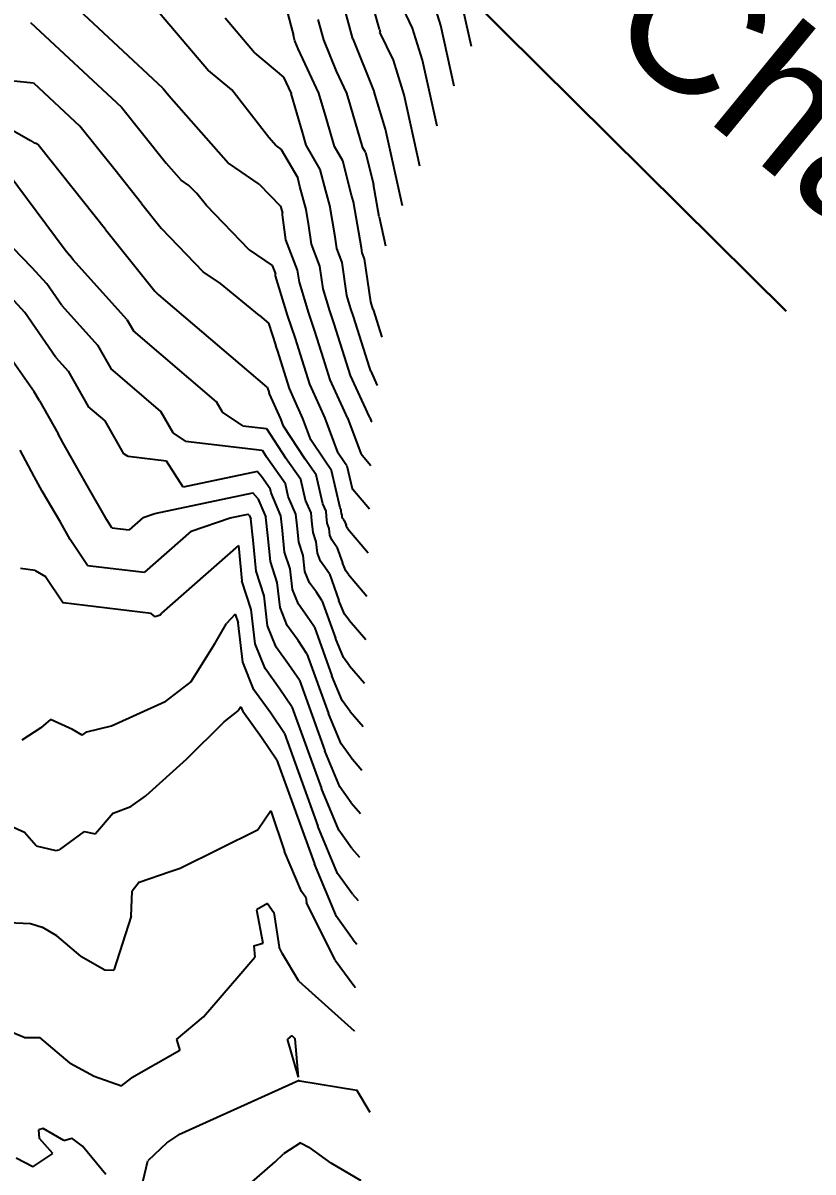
# Model space of a CAD drawing. Header units: metres. Extents: x -1120501 to 1198934, y -4928884 to 66998.
# Drawn here: x -983.9 to -816.8, y 1068.1 to 1310.9 of the extents above; entities that cross this region are included whole.
import ezdxf

# ---------------------------------------------------------------- set-up
doc = ezdxf.new("R2010")
doc.units = ezdxf.units.M
doc.layers.add('Cross Sections', color=10, linetype='Continuous')
doc.layers.add('SURF2CONTOURS', color=7, linetype='Continuous', lineweight=0)
doc.styles.add('DEFAULT', font='arial.ttf', dxfattribs={"height": 28.222222})

msp = doc.modelspace()

# ---------------------------------------------------------------- linework, layer by layer
at = {"color": 7, "lineweight": 0}
msp.add_circle((-684.64, 190.5), 66807.04, dxfattribs=at)
at = {"layer": 'Cross Sections', "linetype": 'Continuous', "lineweight": 30}
msp.add_line((-822.5, 1250.02), (-1142.29, 1566.62), dxfattribs=at)
at = {"layer": 'SURF2CONTOURS', "color": 2, "linetype": 'Continuous', "lineweight": -3}
for p, q in [((-954.33, 1297.14, 288.5), (-975.53, 1316.91, 288.5)), ((-908.53, 1309.61, 291.5), (-911.01, 1318.58, 291.5)), ((-895.55, 1310.38, 292.5), (-897.46, 1316.63, 292.5)), ((-934.94, 1304.65, 289.5), (-941.15, 1311.93, 289.5)), ((-920.29, 1307.38, 290.5), (-921.48, 1311.69, 290.5)), ((-908.53, 1309.61, 291.5), (-908.46, 1309.31, 291.5)), ((-908.46, 1309.31, 291.5), (-908.41, 1309.18, 291.5)), ((-908.41, 1309.18, 291.5), (-908.42, 1308.99, 291.5)), ((-892.71, 1297.56, 292.5), (-895.55, 1310.38, 292.5)), ((-917.63, 1300.78, 290.5), (-920.29, 1307.38, 290.5)), ((-905.57, 1303.11, 291.5), (-908.42, 1308.99, 291.5)), ((-934.94, 1304.65, 289.5), (-928.82, 1299.5, 289.5)), ((-903.33, 1295.77, 291.5), (-905.57, 1303.11, 291.5)), ((-928.82, 1299.5, 289.5), (-927.19, 1296.03, 289.5)), ((-915.45, 1296.13, 290.5), (-917.63, 1300.78, 290.5)), ((-985.91, 1298.71, 287.5), (-981.71, 1298.27, 287.5)), ((-981.71, 1298.27, 287.5), (-971.93, 1289.15, 287.5)), ((-954.33, 1297.14, 288.5), (-953.12, 1295.63, 288.5)), ((-953.12, 1295.63, 288.5), (-940.43, 1281.33, 288.5)), ((-924.82, 1287.87, 289.5), (-927.19, 1296.03, 289.5)), ((-914.67, 1293.46, 290.5), (-915.45, 1296.13, 290.5)), ((-899.99, 1280.7, 291.5), (-903.33, 1295.77, 291.5)), ((-912.04, 1284.56, 290.5), (-914.67, 1293.46, 290.5)), ((-964.45, 1279.79, 287.5), (-971.93, 1289.15, 287.5)), ((-924, 1285.12, 289.5), (-924.82, 1287.87, 289.5)), ((-921.05, 1279.98, 289.5), (-924, 1285.12, 289.5)), ((-911.5, 1283.62, 290.5), (-912.04, 1284.56, 290.5)), ((-911.5, 1283.62, 290.5), (-909.76, 1276.81, 290.5)), ((-934.01, 1276.86, 288.5), (-940.43, 1281.33, 288.5)), ((-987.06, 1279.17, 286.5), (-975, 1262.96, 286.5)), ((-958.86, 1272.79, 287.5), (-964.45, 1279.79, 287.5)), ((-919.89, 1275.47, 289.5), (-921.05, 1279.98, 289.5)), ((-934.01, 1276.86, 288.5), (-929.46, 1272.19, 288.5)), ((-919.05, 1272.35, 289.5), (-919.89, 1275.47, 289.5)), ((-908.62, 1269.96, 290.5), (-909.76, 1276.81, 290.5)), ((-958.86, 1272.79, 287.5), (-954.71, 1267.59, 287.5)), ((-929.46, 1272.19, 288.5), (-929.07, 1270.74, 288.5)), ((-929.01, 1270.39, 288.5), (-929.07, 1270.74, 288.5)), ((-928.31, 1265.13, 288.5), (-929.01, 1270.39, 288.5)), ((-917.89, 1265.74, 289.5), (-919.05, 1272.35, 289.5)), ((-908.62, 1269.96, 290.5), (-907.27, 1263.85, 290.5)), ((-954.71, 1267.59, 287.5), (-945.79, 1258.32, 287.5)), ((-917.57, 1263.29, 289.5), (-917.89, 1265.74, 289.5)), ((-925.84, 1258.71, 288.5), (-928.31, 1265.13, 288.5)), ((-916.42, 1260.3, 289.5), (-917.57, 1263.29, 289.5)), ((-975, 1262.96, 286.5), (-974.06, 1261.77, 286.5)), ((-973.32, 1260.85, 286.5), (-974.06, 1261.77, 286.5)), ((-961.95, 1248.26, 286.5), (-973.32, 1260.85, 286.5)), ((-942.16, 1255.85, 287.5), (-945.79, 1258.32, 287.5)), ((-925.46, 1256.14, 288.5), (-925.84, 1258.71, 288.5)), ((-915.41, 1253.36, 289.5), (-916.42, 1260.3, 289.5)), ((-983.58, 1249.73, 285.5), (-990.13, 1256.89, 285.5)), ((-933.91, 1249.1, 287.5), (-942.16, 1255.85, 287.5)), ((-923.49, 1249.61, 288.5), (-925.46, 1256.14, 288.5)), ((-914.55, 1250.52, 289.5), (-915.41, 1253.36, 289.5)), ((-977.02, 1240.26, 285.5), (-983.58, 1249.73, 285.5)), ((-933.91, 1249.1, 287.5), (-932.03, 1247.5, 287.5)), ((-922.21, 1245.78, 288.5), (-923.49, 1249.61, 288.5)), ((-913.99, 1248.86, 289.5), (-914.55, 1250.52, 289.5)), ((-910.65, 1238.21, 289.5), (-913.99, 1248.86, 289.5)), ((-961.95, 1248.26, 286.5), (-960.59, 1245.88, 286.5)), ((-932.03, 1247.5, 287.5), (-930.43, 1242.71, 287.5)), ((-942.97, 1230.84, 286.5), (-960.59, 1245.88, 286.5)), ((-920.39, 1239.98, 288.5), (-922.21, 1245.78, 288.5)), ((-930.13, 1241.76, 287.5), (-930.43, 1242.71, 287.5)), ((-927.58, 1233.66, 287.5), (-930.13, 1241.76, 287.5)), ((-977.02, 1240.26, 285.5), (-974.37, 1237.33, 285.5)), ((-918.98, 1235.52, 288.5), (-920.39, 1239.98, 288.5)), ((-974.37, 1237.33, 285.5), (-970.12, 1229.86, 285.5)), ((-910.38, 1237.37, 289.5), (-910.65, 1238.21, 289.5)), ((-910.38, 1237.37, 289.5), (-908.98, 1234.32, 289.5)), ((-915.93, 1228.89, 288.5), (-918.98, 1235.52, 288.5)), ((-926.5, 1231.31, 287.5), (-927.58, 1233.66, 287.5)), ((-966.59, 1226.85, 285.5), (-970.12, 1229.86, 285.5)), ((-941.72, 1228.66, 286.5), (-942.97, 1230.84, 286.5)), ((-924.71, 1227.34, 287.5), (-926.5, 1231.31, 287.5)), ((-962.58, 1219.87, 285.5), (-966.59, 1226.85, 285.5)), ((-937.45, 1225.78, 286.5), (-941.72, 1228.66, 286.5)), ((-923.04, 1222.85, 287.5), (-924.71, 1227.34, 287.5)), ((-915.29, 1227.47, 288.5), (-915.93, 1228.89, 288.5)), ((-915.29, 1227.47, 288.5), (-912.49, 1219.94, 288.5)), ((-937.45, 1225.78, 286.5), (-932.44, 1225.2, 286.5)), ((-932.44, 1225.2, 286.5), (-928.39, 1219.05, 286.5)), ((-920.17, 1218.49, 287.5), (-923.04, 1222.85, 287.5)), ((-981.61, 1215.05, 284.5), (-984.56, 1220.63, 284.5)), ((-961.69, 1219.27, 285.5), (-962.58, 1219.87, 285.5)), ((-912.22, 1219.53, 288.5), (-912.49, 1219.94, 288.5)), ((-910.37, 1217.36, 288.5), (-912.22, 1219.53, 288.5)), ((-953.6, 1218.33, 285.5), (-961.69, 1219.27, 285.5)), ((-950.07, 1212.82, 285.5), (-953.6, 1218.33, 285.5)), ((-925.18, 1214.45, 286.5), (-928.39, 1219.05, 286.5)), ((-918.68, 1216.36, 287.5), (-920.17, 1218.49, 287.5)), ((-979.87, 1211.98, 284.5), (-981.61, 1215.05, 284.5)), ((-934.33, 1216.12, 285.5), (-950.07, 1212.82, 285.5)), ((-934.33, 1216.12, 285.5), (-933.5, 1215.14, 285.5)), ((-933.5, 1215.14, 285.5), (-931.68, 1212.53, 285.5)), ((-924.15, 1210.04, 286.5), (-925.18, 1214.45, 286.5)), ((-916.84, 1208.48, 287.5), (-918.68, 1216.36, 287.5)), ((-931.46, 1211.6, 285.5), (-931.68, 1212.53, 285.5)), ((-976.04, 1205.43, 284.5), (-979.87, 1211.98, 284.5)), ((-929.38, 1206.77, 285.5), (-931.46, 1211.6, 285.5)), ((-923.01, 1207.39, 286.5), (-924.15, 1210.04, 286.5)), ((-922.82, 1205.68, 286.5), (-923.01, 1207.39, 286.5)), ((-916.64, 1208.02, 287.5), (-916.84, 1208.48, 287.5)), ((-916.61, 1207.72, 287.5), (-916.64, 1208.02, 287.5)), ((-916.56, 1207.28, 287.5), (-916.61, 1207.72, 287.5)), ((-916.45, 1206.93, 287.5), (-916.56, 1207.28, 287.5)), ((-973.94, 1201.72, 284.5), (-976.04, 1205.43, 284.5)), ((-948.38, 1203.5, 284.5), (-940.14, 1206.3, 284.5)), ((-940.14, 1206.3, 284.5), (-936.27, 1207.11, 284.5)), ((-936.07, 1206.88, 284.5), (-936.27, 1207.11, 284.5)), ((-936.07, 1206.88, 284.5), (-935.76, 1206.15, 284.5)), ((-935.26, 1201.61, 284.5), (-935.76, 1206.15, 284.5)), ((-929.04, 1203.64, 285.5), (-929.38, 1206.77, 285.5)), ((-922.58, 1203.2, 286.5), (-922.82, 1205.68, 286.5)), ((-916.4, 1206.51, 287.5), (-916.45, 1206.93, 287.5)), ((-916.28, 1206.21, 287.5), (-916.4, 1206.51, 287.5)), ((-916.1, 1205.96, 287.5), (-916.28, 1206.21, 287.5)), ((-915.96, 1205.74, 287.5), (-916.1, 1205.96, 287.5)), ((-915.96, 1205.74, 287.5), (-915.6, 1204.75, 287.5)), ((-915.38, 1204.24, 287.5), (-915.6, 1204.75, 287.5)), ((-948.38, 1203.5, 284.5), (-958.21, 1194.86, 284.5)), ((-928.6, 1199.11, 285.5), (-929.04, 1203.64, 285.5)), ((-921.94, 1201.23, 286.5), (-922.58, 1203.2, 286.5)), ((-915.22, 1204.02, 287.5), (-915.38, 1204.24, 287.5)), ((-915.22, 1204.02, 287.5), (-910.91, 1198.97, 287.5)), ((-970.28, 1196.29, 284.5), (-973.94, 1201.72, 284.5)), ((-934.62, 1195.03, 284.5), (-935.26, 1201.61, 284.5)), ((-921.67, 1198.85, 286.5), (-921.94, 1201.23, 286.5)), ((-927.43, 1195.54, 285.5), (-928.6, 1199.11, 285.5)), ((-920.98, 1197.14, 286.5), (-921.67, 1198.85, 286.5)), ((-970.28, 1196.29, 284.5), (-958.21, 1194.86, 284.5)), ((-932.92, 1189.84, 284.5), (-934.62, 1195.03, 284.5)), ((-926.93, 1191.18, 285.5), (-927.43, 1195.54, 285.5)), ((-919.96, 1195.73, 286.5), (-920.98, 1197.14, 286.5)), ((-919.13, 1194.49, 286.5), (-919.96, 1195.73, 286.5)), ((-919.13, 1194.49, 286.5), (-917.09, 1188.85, 286.5)), ((-925.68, 1188.08, 285.5), (-926.93, 1191.18, 285.5)), ((-932.19, 1183.52, 284.5), (-932.92, 1189.84, 284.5)), ((-923.81, 1185.5, 285.5), (-925.68, 1188.08, 285.5)), ((-915.89, 1185.97, 286.5), (-917.09, 1188.85, 286.5)), ((-939.02, 1186, 283.5), (-940.87, 1184.01, 283.5)), ((-939.02, 1186, 283.5), (-938.4, 1184.14, 283.5)), ((-922.29, 1183.24, 285.5), (-923.81, 1185.5, 285.5)), ((-914.97, 1184.72, 286.5), (-915.89, 1185.97, 286.5)), ((-943.28, 1179.85, 283.5), (-940.87, 1184.01, 283.5)), ((-937.46, 1175.86, 283.5), (-938.4, 1184.14, 283.5)), ((-930.38, 1179.01, 284.5), (-932.19, 1183.52, 284.5)), ((-922.29, 1183.24, 285.5), (-918.58, 1172.95, 285.5)), ((-914.97, 1184.72, 286.5), (-911.44, 1180.59, 286.5)), ((-947.29, 1173.4, 283.5), (-943.28, 1179.85, 283.5)), ((-927.67, 1175.27, 284.5), (-930.38, 1179.01, 284.5)), ((-935.08, 1169.95, 283.5), (-937.46, 1175.86, 283.5)), ((-948.35, 1171.75, 283.5), (-947.29, 1173.4, 283.5)), ((-925.46, 1171.99, 284.5), (-927.67, 1175.27, 284.5)), ((-948.35, 1171.75, 283.5), (-953.85, 1167.5, 283.5)), ((-925.46, 1171.99, 284.5), (-920.07, 1157.06, 284.5)), ((-916.39, 1167.71, 285.5), (-918.58, 1172.95, 285.5)), ((-931.52, 1165.03, 283.5), (-935.08, 1169.95, 283.5)), ((-965.19, 1162.39, 283.5), (-953.85, 1167.5, 283.5)), ((-914.73, 1165.41, 285.5), (-916.39, 1167.71, 285.5)), ((-978.14, 1163.74, 283.5), (-980.19, 1161.97, 283.5)), ((-973.45, 1161.57, 283.5), (-978.14, 1163.74, 283.5)), ((-928.63, 1160.74, 283.5), (-931.52, 1165.03, 283.5)), ((-914.73, 1165.41, 285.5), (-911.98, 1162.2, 285.5)), ((-980.19, 1161.97, 283.5), (-984.18, 1159.36, 283.5)), ((-971.42, 1160.42, 283.5), (-973.45, 1161.57, 283.5)), ((-971.42, 1160.42, 283.5), (-970.46, 1161.09, 283.5)), ((-970.46, 1161.09, 283.5), (-965.19, 1162.39, 283.5)), ((-928.63, 1160.74, 283.5), (-921.56, 1141.16, 283.5)), ((-916.9, 1149.44, 284.5), (-920.07, 1157.06, 284.5)), ((-914.48, 1146.11, 284.5), (-916.9, 1149.44, 284.5)), ((-931.48, 1144.38, 282.5), (-934.22, 1140.45, 282.5)), ((-931.48, 1144.38, 282.5), (-928.61, 1135.77, 282.5)), ((-914.48, 1146.11, 284.5), (-912.51, 1143.82, 284.5)), ((-950.72, 1132.29, 282.5), (-934.22, 1140.45, 282.5)), ((-917.4, 1131.17, 283.5), (-921.56, 1141.16, 283.5)), ((-925.01, 1127.38, 282.5), (-928.61, 1135.77, 282.5)), ((-952.79, 1131.58, 282.5), (-950.72, 1132.29, 282.5)), ((-959.36, 1129.34, 282.5), (-952.79, 1131.58, 282.5)), ((-914.23, 1126.81, 283.5), (-917.4, 1131.17, 283.5)), ((-961.04, 1122.13, 282.5), (-960.87, 1127.39, 282.5)), ((-959.36, 1129.34, 282.5), (-960.87, 1127.39, 282.5)), ((-924.1, 1126.1, 282.5), (-925.01, 1127.38, 282.5)), ((-924.1, 1126.1, 282.5), (-923.94, 1125, 282.5)), ((-917.99, 1112.99, 282.5), (-923.94, 1125, 282.5)), ((-914.23, 1126.81, 283.5), (-913.05, 1125.43, 283.5)), ((-961.04, 1122.13, 282.5), (-964.72, 1110.7, 282.5)), ((-987, 1120.83, 282.5), (-982.34, 1120.58, 282.5)), ((-982.34, 1120.58, 282.5), (-979.86, 1119.82, 282.5)), ((-976.78, 1117.96, 282.5), (-979.86, 1119.82, 282.5)), ((-971.7, 1113.69, 282.5), (-976.78, 1117.96, 282.5)), ((-971.7, 1113.69, 282.5), (-966.66, 1110.79, 282.5)), ((-917.96, 1112.94, 282.5), (-917.99, 1112.99, 282.5)), ((-917.96, 1112.94, 282.5), (-917.87, 1112.86, 282.5)), ((-917.87, 1112.86, 282.5), (-913.98, 1107.5, 282.5)), ((-966.66, 1110.79, 282.5), (-964.72, 1110.7, 282.5)), ((-913.98, 1107.5, 282.5), (-913.58, 1107.04, 282.5)), ((-927.08, 1096.9, 281.5), (-928.01, 1096.13, 281.5)), ((-925.66, 1088.13, 281.5), (-928.01, 1096.13, 281.5)), ((-927.08, 1096.9, 281.5), (-926.36, 1096.2, 281.5)), ((-925.66, 1088.13, 281.5), (-926.36, 1096.2, 281.5)), ((-925.54, 1087.4, 281.5), (-950.96, 1075.9, 281.5)), ((-925.54, 1087.4, 281.5), (-925.39, 1087.36, 281.5)), ((-925.39, 1087.36, 281.5), (-913.35, 1085.37, 281.5)), ((-910.51, 1080.62, 281.5), (-913.35, 1085.37, 281.5)), ((-979.65, 1077.26, 281.5), (-980.59, 1076.99, 281.5)), ((-980.44, 1075.17, 281.5), (-980.59, 1076.99, 281.5)), ((-975.32, 1074.71, 281.5), (-979.65, 1077.26, 281.5)), ((-977.65, 1071.97, 281.5), (-980.44, 1075.17, 281.5)), ((-975.32, 1074.71, 281.5), (-973.63, 1075.21, 281.5)), ((-971.34, 1073.49, 281.5), (-973.63, 1075.21, 281.5)), ((-953.54, 1074.24, 281.5), (-957.51, 1070.45, 281.5)), ((-953.54, 1074.24, 281.5), (-950.96, 1075.9, 281.5)), ((-981.87, 1069.14, 281.5), (-977.65, 1071.97, 281.5)), ((-966.42, 1067.54, 281.5), (-971.34, 1073.49, 281.5)), ((-981.87, 1069.14, 281.5), (-985.37, 1070.99, 281.5)), ((-959.2, 1063.32, 281.5), (-957.51, 1070.45, 281.5))]:
    msp.add_line(p, q, dxfattribs=at)
at = {"layer": 'SURF2CONTOURS', "color": 4, "linetype": 'Continuous', "lineweight": -3}
for p, q in [((-889.07, 1305.98, 293), (-891.66, 1317.68, 293)), ((-914.17, 1307.57, 291), (-916.24, 1315.11, 291)), ((-901.52, 1309.87, 292), (-904.15, 1315.31, 292)), ((-955.06, 1313.06, 289), (-944.7, 1300.91, 289)), ((-928.16, 1313.89, 290), (-926.72, 1308.27, 290)), ((-982.34, 1311.05, 288), (-963.13, 1293.15, 288)), ((-899.44, 1303.07, 292), (-901.52, 1309.87, 292)), ((-926.42, 1307.18, 290), (-926.72, 1308.27, 290)), ((-925.74, 1305.5, 290), (-926.42, 1307.18, 290)), ((-914.17, 1307.57, 291), (-909.72, 1296.54, 291)), ((-921.32, 1296.08, 290), (-925.74, 1305.5, 290)), ((-896.35, 1289.13, 292), (-899.44, 1303.07, 292)), ((-1009.88, 1301.75, 287), (-982.36, 1286.06, 287)), ((-939.79, 1296.79, 289), (-944.7, 1300.91, 289)), ((-931.93, 1286.71, 289), (-939.79, 1296.79, 289)), ((-919.75, 1290.66, 290), (-921.32, 1296.08, 290)), ((-909.72, 1296.54, 291), (-909.63, 1296.35, 291)), ((-907.22, 1288.46, 291), (-909.63, 1296.35, 291)), ((-963.13, 1293.15, 288), (-953.64, 1281.27, 288)), ((-918.02, 1284.84, 290), (-919.75, 1290.66, 290)), ((-903.63, 1272.27, 291), (-907.22, 1288.46, 291)), ((-982.36, 1286.06, 287), (-981.51, 1285.52, 287)), ((-981.45, 1285.62, 287), (-981.51, 1285.52, 287)), ((-981.45, 1285.62, 287), (-981.24, 1285.51, 287)), ((-981.24, 1285.51, 287), (-981.09, 1285.49, 287)), ((-981.09, 1285.49, 287), (-980.73, 1285.16, 287)), ((-980.46, 1284.82, 287), (-980.73, 1285.16, 287)), ((-930.4, 1284.99, 289), (-931.93, 1286.71, 289)), ((-930.4, 1284.99, 289), (-929.31, 1284.22, 289)), ((-966.46, 1267.28, 287), (-980.46, 1284.82, 287)), ((-929.31, 1284.22, 289), (-925.82, 1278.17, 289)), ((-916.28, 1281.8, 290), (-918.02, 1284.84, 290)), ((-953.64, 1281.27, 288), (-950.45, 1277.68, 288)), ((-914.42, 1274.56, 290), (-916.28, 1281.8, 290)), ((-948.84, 1276.55, 288), (-950.45, 1277.68, 288)), ((-925.36, 1276.37, 289), (-925.82, 1278.17, 289)), ((-947.19, 1274.86, 288), (-948.84, 1276.55, 288)), ((-924.06, 1271.54, 289), (-925.36, 1276.37, 289)), ((-945.09, 1272.33, 288), (-947.19, 1274.86, 288)), ((-914.04, 1273.15, 290), (-914.42, 1274.56, 290)), ((-912.34, 1263.42, 290), (-914.04, 1273.15, 290)), ((-936.08, 1262.97, 288), (-945.09, 1272.33, 288)), ((-923.45, 1268.07, 289), (-924.06, 1271.54, 289)), ((-922.94, 1264.21, 289), (-923.45, 1268.07, 289)), ((-966.46, 1267.28, 287), (-956.06, 1254.26, 287)), ((-982.08, 1259.22, 286), (-986.01, 1263.32, 286)), ((-921.13, 1259.5, 289), (-922.94, 1264.21, 289)), ((-912.2, 1262.37, 290), (-912.34, 1263.42, 290)), ((-936.08, 1262.97, 288), (-931.22, 1259.66, 288)), ((-911.71, 1261.1, 290), (-912.2, 1262.37, 290)), ((-910.38, 1251.98, 290), (-911.71, 1261.1, 290)), ((-978.92, 1255.77, 286), (-982.08, 1259.22, 286)), ((-931.22, 1259.66, 288), (-930.55, 1257.91, 288)), ((-920.43, 1254.75, 289), (-921.13, 1259.5, 289)), ((-975.75, 1251.2, 286), (-978.92, 1255.77, 286)), ((-930.49, 1257.52, 288), (-930.55, 1257.91, 288)), ((-927.96, 1249.16, 288), (-930.49, 1257.52, 288)), ((-956.06, 1254.26, 287), (-955.49, 1253.67, 287)), ((-955.26, 1253.51, 287), (-955.49, 1253.67, 287)), ((-954.74, 1253.08, 287), (-955.26, 1253.51, 287)), ((-919.02, 1250.07, 289), (-920.43, 1254.75, 289)), ((-975.75, 1251.2, 286), (-968.16, 1242.8, 286)), ((-953.73, 1252.22, 287), (-954.74, 1253.08, 287)), ((-932.25, 1233.93, 287), (-953.73, 1252.22, 287)), ((-910.08, 1250.98, 290), (-910.38, 1251.98, 290)), ((-909.88, 1250.39, 290), (-910.08, 1250.98, 290)), ((-926.32, 1244.25, 288), (-927.96, 1249.16, 288)), ((-918.1, 1247.32, 289), (-919.02, 1250.07, 289)), ((-909.88, 1250.39, 290), (-908.03, 1244.51, 290)), ((-915.52, 1239.1, 289), (-918.1, 1247.32, 289)), ((-925.26, 1240.87, 288), (-926.32, 1244.25, 288)), ((-981.58, 1232.96, 285), (-987.97, 1242.16, 285)), ((-968.16, 1242.8, 286), (-965.36, 1237.87, 286)), ((-923.28, 1234.59, 288), (-925.26, 1240.87, 288)), ((-914.68, 1236.44, 289), (-915.52, 1239.1, 289)), ((-954.78, 1228.84, 286), (-965.36, 1237.87, 286)), ((-910.64, 1227.68, 289), (-914.68, 1236.44, 289)), ((-932.25, 1233.93, 287), (-931.88, 1232.73, 287)), ((-921.21, 1230.1, 288), (-923.28, 1234.59, 288)), ((-980.44, 1231.04, 285), (-981.58, 1232.96, 285)), ((-931.78, 1232.52, 287), (-931.88, 1232.73, 287)), ((-929.42, 1227.27, 287), (-931.78, 1232.52, 287)), ((-980.44, 1231.04, 285), (-976.52, 1224.11, 285)), ((-920, 1227.41, 288), (-921.21, 1230.1, 288)), ((-952.15, 1224.27, 286), (-954.78, 1228.84, 286)), ((-928.82, 1225.68, 287), (-929.42, 1227.27, 287)), ((-917.26, 1220.03, 288), (-920, 1227.41, 288)), ((-910.58, 1227.54, 289), (-910.64, 1227.68, 289)), ((-910.58, 1227.54, 289), (-910.31, 1226.8, 289)), ((-910.28, 1226.76, 289), (-910.31, 1226.8, 289)), ((-910.1, 1226.55, 289), (-910.28, 1226.76, 289)), ((-949.57, 1222.52, 286), (-952.15, 1224.27, 286)), ((-924.28, 1218.77, 287), (-928.82, 1225.68, 287)), ((-975.54, 1222.25, 285), (-976.52, 1224.11, 285)), ((-971.87, 1215.76, 285), (-975.54, 1222.25, 285)), ((-949.57, 1222.52, 286), (-933.37, 1220.64, 286)), ((-933.37, 1220.64, 286), (-932.51, 1219.33, 286)), ((-928.43, 1213.49, 286), (-932.51, 1219.33, 286)), ((-916.06, 1218.21, 288), (-917.26, 1220.03, 288)), ((-921.93, 1215.4, 287), (-924.28, 1218.77, 287)), ((-915.44, 1217.32, 288), (-916.06, 1218.21, 288)), ((-915.44, 1217.32, 288), (-914.31, 1212.52, 288)), ((-970.64, 1213.66, 285), (-971.87, 1215.76, 285)), ((-920.5, 1209.26, 287), (-921.93, 1215.4, 287)), ((-966.23, 1205.89, 285), (-970.64, 1213.66, 285)), ((-927.81, 1210.82, 286), (-928.43, 1213.49, 286)), ((-914.31, 1212.52, 288), (-914.17, 1212.29, 288)), ((-910.64, 1208.17, 288), (-914.17, 1212.29, 288)), ((-956.04, 1207.27, 285), (-935.3, 1211.62, 285)), ((-934.26, 1210.39, 285), (-935.3, 1211.62, 285)), ((-934.26, 1210.39, 285), (-932.57, 1206.46, 285)), ((-926.2, 1207.08, 286), (-927.81, 1210.82, 286)), ((-958.52, 1206.42, 285), (-956.04, 1207.27, 285)), ((-919.83, 1207.71, 287), (-920.5, 1209.26, 287)), ((-919.72, 1206.7, 287), (-919.83, 1207.71, 287)), ((-965.13, 1204.25, 285), (-966.23, 1205.89, 285)), ((-958.52, 1206.42, 285), (-961.49, 1203.82, 285)), ((-932.15, 1202.62, 285), (-932.57, 1206.46, 285)), ((-925.93, 1204.66, 286), (-926.2, 1207.08, 286)), ((-919.57, 1205.24, 287), (-919.72, 1206.7, 287)), ((-919.2, 1204.08, 287), (-919.57, 1205.24, 287)), ((-965.13, 1204.25, 285), (-961.49, 1203.82, 285)), ((-931.61, 1197.07, 285), (-932.15, 1202.62, 285)), ((-925.59, 1201.16, 286), (-925.93, 1204.66, 286)), ((-919.03, 1202.68, 287), (-919.2, 1204.08, 287)), ((-918.63, 1201.68, 287), (-919.03, 1202.68, 287)), ((-938.35, 1200.46, 284), (-954.65, 1186.15, 284)), ((-938.35, 1200.46, 284), (-937.63, 1192.99, 284)), ((-924.68, 1198.38, 286), (-925.59, 1201.16, 286)), ((-918.03, 1200.85, 287), (-918.63, 1201.68, 287)), ((-917.54, 1200.12, 287), (-918.03, 1200.85, 287)), ((-917.54, 1200.12, 287), (-916.34, 1196.8, 287)), ((-924.3, 1195.02, 286), (-924.68, 1198.38, 286)), ((-981.34, 1195.22, 284), (-984.45, 1195.65, 284)), ((-981.34, 1195.22, 284), (-979.19, 1193.91, 284)), ((-930.17, 1192.69, 285), (-931.61, 1197.07, 285)), ((-923.33, 1192.61, 286), (-924.3, 1195.02, 286)), ((-915.64, 1195.11, 287), (-916.34, 1196.8, 287)), ((-915.1, 1194.37, 287), (-915.64, 1195.11, 287)), ((-979.19, 1193.91, 284), (-975.43, 1188.34, 284)), ((-935.66, 1186.99, 284), (-937.63, 1192.99, 284)), ((-929.56, 1187.35, 285), (-930.17, 1192.69, 285)), ((-921.88, 1190.61, 286), (-923.33, 1192.61, 286)), ((-915.1, 1194.37, 287), (-911.17, 1189.78, 287)), ((-920.71, 1188.87, 286), (-921.88, 1190.61, 286)), ((-956.82, 1186.12, 284), (-975.43, 1188.34, 284)), ((-920.71, 1188.87, 286), (-917.83, 1180.9, 286)), ((-955.96, 1185.44, 284), (-956.82, 1186.12, 284)), ((-954.91, 1185.79, 284), (-955.96, 1185.44, 284)), ((-954.79, 1185.99, 284), (-954.91, 1185.79, 284)), ((-954.79, 1185.99, 284), (-954.65, 1186.15, 284)), ((-934.83, 1179.69, 284), (-935.66, 1186.99, 284)), ((-928.03, 1183.55, 285), (-929.56, 1187.35, 285)), ((-925.74, 1180.38, 285), (-928.03, 1183.55, 285)), ((-916.14, 1176.84, 286), (-917.83, 1180.9, 286)), ((-932.73, 1174.48, 284), (-934.83, 1179.69, 284)), ((-923.88, 1177.62, 285), (-925.74, 1180.38, 285)), ((-923.88, 1177.62, 285), (-919.32, 1165, 285)), ((-914.85, 1175.07, 286), (-916.14, 1176.84, 286)), ((-929.59, 1170.15, 284), (-932.73, 1174.48, 284)), ((-914.85, 1175.07, 286), (-911.71, 1171.4, 286)), ((-927.05, 1166.37, 284), (-929.59, 1170.15, 284)), ((-937.83, 1166.41, 283), (-938.39, 1165.54, 283)), ((-937.83, 1166.41, 283), (-937.43, 1165.41, 283)), ((-927.05, 1166.37, 284), (-920.81, 1149.11, 284)), ((-941.4, 1163.21, 283), (-938.39, 1165.54, 283)), ((-933.45, 1159.92, 283), (-937.43, 1165.41, 283)), ((-916.64, 1158.57, 285), (-919.32, 1165, 285)), ((-949.41, 1155.23, 283), (-941.4, 1163.21, 283)), ((-930.22, 1155.12, 283), (-933.45, 1159.92, 283)), ((-914.6, 1155.76, 285), (-916.64, 1158.57, 285)), ((-949.41, 1155.23, 283), (-957.94, 1147.58, 283)), ((-930.22, 1155.12, 283), (-922.3, 1133.21, 283)), ((-914.6, 1155.76, 285), (-912.24, 1153.01, 285)), ((-917.15, 1140.31, 284), (-920.81, 1149.11, 284)), ((-961.13, 1145.3, 283), (-957.94, 1147.58, 283)), ((-964.88, 1143.9, 283), (-961.13, 1145.3, 283)), ((-983.59, 1139.79, 283), (-987.98, 1141.76, 283)), ((-964.88, 1143.9, 283), (-968.57, 1139.56, 283)), ((-981.15, 1136.99, 283), (-983.59, 1139.79, 283)), ((-970.97, 1140.01, 283), (-976.29, 1136.19, 283)), ((-970.97, 1140.01, 283), (-968.57, 1139.56, 283)), ((-914.35, 1136.46, 284), (-917.15, 1140.31, 284)), ((-981.15, 1136.99, 283), (-976.98, 1135.99, 283)), ((-976.98, 1135.99, 283), (-976.29, 1136.19, 283)), ((-914.35, 1136.46, 284), (-912.78, 1134.62, 284)), ((-917.65, 1122.04, 283), (-922.3, 1133.21, 283)), ((-932.19, 1124.83, 282), (-934.51, 1123.46, 282)), ((-932.19, 1124.83, 282), (-930.84, 1122.92, 282)), ((-934.51, 1123.46, 282), (-933.2, 1116.42, 282)), ((-930.84, 1122.92, 282), (-929.73, 1115.56, 282)), ((-914.1, 1117.16, 283), (-917.65, 1122.04, 283)), ((-935.14, 1115.88, 282), (-933.2, 1116.42, 282)), ((-935.14, 1115.88, 282), (-934.89, 1113.5, 282)), ((-929.04, 1114.15, 282), (-929.73, 1115.56, 282)), ((-914.1, 1117.16, 283), (-913.32, 1116.24, 283)), ((-938.26, 1109.55, 282), (-934.89, 1113.5, 282)), ((-925.56, 1108.39, 282), (-929.04, 1114.15, 282)), ((-945.76, 1100.84, 282), (-938.26, 1109.55, 282)), ((-925.56, 1108.39, 282), (-913.87, 1097.87, 282)), ((-951.48, 1096.08, 282), (-945.76, 1100.84, 282)), ((-983.72, 1096.52, 282), (-991.4, 1099.65, 282)), ((-913.87, 1097.87, 282), (-913.85, 1097.85, 282)), ((-913.85, 1097.85, 282), (-913.85, 1097.85, 282)), ((-983.72, 1096.52, 282), (-980.41, 1096.48, 282)), ((-973.95, 1091.07, 282), (-980.41, 1096.48, 282)), ((-951.48, 1096.08, 282), (-950.78, 1093.71, 282)), ((-950.78, 1093.71, 282), (-960.94, 1087.98, 282)), ((-973.95, 1091.07, 282), (-968.87, 1088.3, 282)), ((-968.87, 1088.3, 282), (-963.13, 1086.27, 282)), ((-963.13, 1086.27, 282), (-960.94, 1087.98, 282)), ((-925.2, 1074.22, 281), (-928.82, 1071.9, 281)), ((-925.2, 1074.22, 281), (-923.36, 1073.23, 281)), ((-930.56, 1070.23, 281), (-928.82, 1071.9, 281)), ((-918.74, 1069.92, 281), (-923.36, 1073.23, 281)), ((-938.22, 1063.56, 281), (-930.56, 1070.23, 281)), ((-912.4, 1066.19, 281), (-918.74, 1069.92, 281))]:
    msp.add_line(p, q, dxfattribs=at)

# ---------------------------------------------------------------- texts
at = {"layer": 'Cross Sections', "linetype": 'Continuous', "lineweight": 0, "insert": (-844, 1330.62), "char_height": 28.222, "attachment_point": 1, "rotation": 320.6693, "style": 'DEFAULT'}
msp.add_mtext_dynamic_manual_height_columns('Chainage 0', width=210.6341, gutter_width=141.11, heights=[20.2], dxfattribs=at)

doc.saveas('drawing.dxf')
